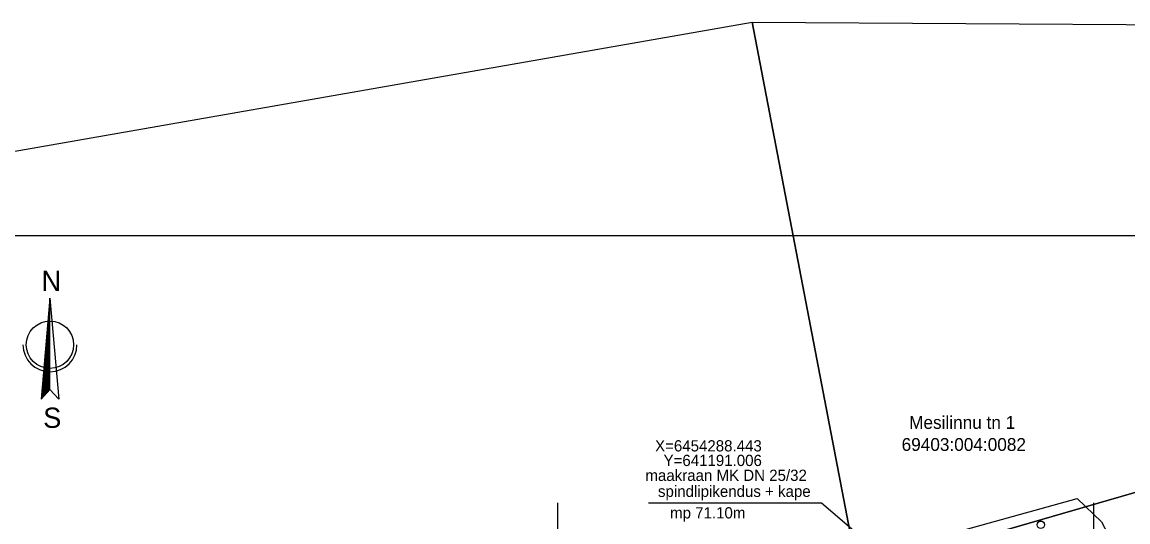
# Model space of a CAD drawing. Extents: x 641048 to 641299, y 6454133 to 6454347.
# Drawn here: x 641100 to 641203.2, y 6454300.7 to 6454347.4 of the extents above; entities that cross this region are included whole.
import ezdxf

# ---------------------------------------------------------------- set-up
doc = ezdxf.new("R2010")
doc.units = 0
for name, color, linetype in [('ABIJOONIS_VTRASS', 7, 'Continuous'), ('MOOTPIIR', 7, 'Continuous'), ('PIIR', 7, 'Continuous'), ('VKAEV', 7, 'Continuous'), ('VORK', 7, 'Continuous'), ('VORMISTUS', 7, 'Continuous')]:
    doc.layers.add(name, color=color, linetype=linetype)

msp = doc.modelspace()

# ---------------------------------------------------------------- linework, layer by layer
at = {"layer": 'ABIJOONIS_VTRASS'}
msp.add_lwpolyline([(641191.01, 6454288.44), (641174.62, 6454302.45), (641158.48, 6454302.45)], dxfattribs=at)
at = {"layer": 'MOOTPIIR'}
msp.add_lwpolyline([(641168.79, 6454211.34), (641162.15, 6454214.26), (641139.64, 6454249.01), (641133.9, 6454252.47), (641130.93, 6454256.09), (641130.15, 6454258.08), (641127.31, 6454270.86), (641127.29, 6454273.2), (641126.34, 6454276.16), (641179.32, 6454297.59), (641198.48, 6454302.89), (641200.74, 6454300.71), (641211.53, 6454280.23), (641231.06, 6454239.95), (641206.99, 6454228.01), (641187.28, 6454220.11)], close=True, dxfattribs=at)
at = {"layer": 'PIIR'}
for points in [[(641075.37, 6454331.11), (641168.15, 6454347.36), (641177.99, 6454295.97), (641119.51, 6454272.41)], [(641168.15, 6454347.36), (641227.94, 6454346.99), (641250.69, 6454346.85), (641250.53, 6454316.99), (641177.99, 6454295.97)], [(641071.73, 6454249.77), (641119.51, 6454272.41), (641177.99, 6454295.97), (641250.53, 6454316.99), (641299.35, 6454314.67), (641291.64, 6454304.64), (641244.74, 6454303.25), (641208.44, 6454293.52), (641198.62, 6454290.82), (641138.8, 6454268.64), (641080.97, 6454235.06)]]:
    msp.add_lwpolyline(points, close=True, dxfattribs=at)
at = {"layer": 'VKAEV'}
msp.add_circle((641195.08, 6454300.45), 0.35, dxfattribs=at)
at = {"layer": 'VORK'}
for p, q in [((641150, 6454302.5), (641150, 6454297.5)), ((641200, 6454302.5), (641200, 6454297.5))]:
    msp.add_line(p, q, dxfattribs=at)
at = {"layer": 'VORMISTUS'}
for p, q in [((641102.64, 6454321.6), (641101.82, 6454312.17)), ((641102.62, 6454321.35), (641102.64, 6454321.35)), ((641102.63, 6454321.44), (641102.64, 6454321.44)), ((641102.64, 6454321.6), (641103.47, 6454312.17)), ((641102.64, 6454313.06), (641102.64, 6454321.6)), ((641102.64, 6454321.54), (641102.64, 6454321.54)), ((641102.54, 6454320.5), (641102.64, 6454320.5)), ((641102.54, 6454320.4), (641102.64, 6454320.4)), ((641102.55, 6454320.59), (641102.64, 6454320.59)), ((641102.56, 6454320.69), (641102.64, 6454320.69)), ((641102.57, 6454320.78), (641102.64, 6454320.78)), ((641102.58, 6454320.88), (641102.64, 6454320.88)), ((641102.59, 6454321.06), (641102.64, 6454321.06)), ((641102.59, 6454320.97), (641102.64, 6454320.97)), ((641102.6, 6454321.16), (641102.64, 6454321.16)), ((641102.61, 6454321.25), (641102.64, 6454321.25)), ((641102.45, 6454319.46), (641102.64, 6454319.46)), ((641102.45, 6454319.36), (641102.64, 6454319.36)), ((641102.46, 6454319.55), (641102.64, 6454319.55)), ((641102.47, 6454319.65), (641102.64, 6454319.65)), ((641102.48, 6454319.74), (641102.64, 6454319.74)), ((641102.49, 6454319.93), (641102.64, 6454319.93)), ((641102.49, 6454319.83), (641102.64, 6454319.83)), ((641102.5, 6454320.02), (641102.64, 6454320.02)), ((641102.51, 6454320.12), (641102.64, 6454320.12)), ((641102.52, 6454320.21), (641102.64, 6454320.21)), ((641102.53, 6454320.31), (641102.64, 6454320.31)), ((641102.35, 6454318.32), (641102.64, 6454318.32)), ((641102.36, 6454318.42), (641102.64, 6454318.42)), ((641102.37, 6454318.51), (641102.64, 6454318.51)), ((641102.38, 6454318.6), (641102.64, 6454318.6)), ((641102.39, 6454318.7), (641102.64, 6454318.7)), ((641102.4, 6454318.89), (641102.64, 6454318.89)), ((641102.4, 6454318.79), (641102.64, 6454318.79)), ((641102.41, 6454318.98), (641102.64, 6454318.98)), ((641102.42, 6454319.08), (641102.64, 6454319.08)), ((641102.43, 6454319.17), (641102.64, 6454319.17)), ((641102.44, 6454319.27), (641102.64, 6454319.27)), ((641102.26, 6454317.28), (641102.64, 6454317.28)), ((641102.27, 6454317.37), (641102.64, 6454317.37)), ((641102.28, 6454317.47), (641102.64, 6454317.47)), ((641102.29, 6454317.56), (641102.64, 6454317.56)), ((641102.3, 6454317.75), (641102.64, 6454317.75)), ((641102.3, 6454317.66), (641102.64, 6454317.66)), ((641102.31, 6454317.85), (641102.64, 6454317.85)), ((641102.32, 6454317.94), (641102.64, 6454317.94)), ((641102.33, 6454318.04), (641102.64, 6454318.04)), ((641102.34, 6454318.13), (641102.64, 6454318.13)), ((641102.35, 6454318.23), (641102.64, 6454318.23)), ((641102.17, 6454316.24), (641102.64, 6454316.24)), ((641102.18, 6454316.33), (641102.64, 6454316.33)), ((641102.19, 6454316.43), (641102.64, 6454316.43)), ((641102.2, 6454316.52), (641102.64, 6454316.52)), ((641102.21, 6454316.71), (641102.64, 6454316.71)), ((641102.21, 6454316.62), (641102.64, 6454316.62)), ((641102.22, 6454316.81), (641102.64, 6454316.81)), ((641102.23, 6454316.9), (641102.64, 6454316.9)), ((641102.24, 6454317), (641102.64, 6454317)), ((641102.25, 6454317.19), (641102.64, 6454317.19)), ((641102.25, 6454317.09), (641102.64, 6454317.09)), ((641102.08, 6454315.2), (641102.64, 6454315.2)), ((641102.09, 6454315.29), (641102.64, 6454315.29)), ((641102.1, 6454315.39), (641102.64, 6454315.39)), ((641102.11, 6454315.58), (641102.64, 6454315.58)), ((641102.11, 6454315.48), (641102.64, 6454315.48)), ((641102.12, 6454315.67), (641102.64, 6454315.67)), ((641102.13, 6454315.77), (641102.64, 6454315.77)), ((641102.14, 6454315.86), (641102.64, 6454315.86)), ((641102.15, 6454315.96), (641102.64, 6454315.96)), ((641102.16, 6454316.14), (641102.64, 6454316.14)), ((641102.16, 6454316.05), (641102.64, 6454316.05)), ((641101.99, 6454314.16), (641102.64, 6454314.16)), ((641102, 6454314.25), (641102.64, 6454314.25)), ((641102.01, 6454314.44), (641102.64, 6454314.44)), ((641102.01, 6454314.35), (641102.64, 6454314.35)), ((641102.02, 6454314.54), (641102.64, 6454314.54)), ((641102.03, 6454314.63), (641102.64, 6454314.63)), ((641102.04, 6454314.73), (641102.64, 6454314.73)), ((641102.05, 6454314.82), (641102.64, 6454314.82)), ((641102.06, 6454315.01), (641102.64, 6454315.01)), ((641102.06, 6454314.91), (641102.64, 6454314.91)), ((641102.07, 6454315.1), (641102.64, 6454315.1)), ((641101.9, 6454313.12), (641102.64, 6454313.12)), ((641101.91, 6454313.21), (641102.64, 6454313.21)), ((641101.92, 6454313.4), (641102.64, 6454313.4)), ((641101.92, 6454313.31), (641102.64, 6454313.31)), ((641101.93, 6454313.5), (641102.64, 6454313.5)), ((641101.94, 6454313.59), (641102.64, 6454313.59)), ((641101.95, 6454313.68), (641102.64, 6454313.68)), ((641101.96, 6454313.78), (641102.64, 6454313.78)), ((641101.97, 6454313.97), (641102.64, 6454313.97)), ((641101.97, 6454313.87), (641102.64, 6454313.87)), ((641101.98, 6454314.06), (641102.64, 6454314.06)), ((641101.82, 6454312.17), (641102.64, 6454313.06)), ((641101.82, 6454312.27), (641101.9, 6454312.27)), ((641101.83, 6454312.36), (641101.99, 6454312.36)), ((641101.84, 6454312.45), (641102.08, 6454312.45)), ((641101.85, 6454312.55), (641102.17, 6454312.55)), ((641101.86, 6454312.64), (641102.25, 6454312.64)), ((641101.87, 6454312.83), (641102.43, 6454312.83)), ((641101.87, 6454312.74), (641102.34, 6454312.74)), ((641101.88, 6454312.93), (641102.52, 6454312.93)), ((641101.89, 6454313.02), (641102.61, 6454313.02)), ((641102.64, 6454313.06), (641103.47, 6454312.17))]:
    msp.add_line(p, q, dxfattribs=at)
msp.add_lwpolyline([(641296, 6454183.95), (641098.5, 6454183.95), (641098.5, 6454327.45), (641296, 6454327.45), (641296, 6454183.95)], dxfattribs=at)
msp.add_circle((641102.64, 6454317.25), 2.21, dxfattribs=at)
msp.add_arc((641102.64, 6454317.25), 2.52, 180, 0, dxfattribs=at)

# ---------------------------------------------------------------- texts
at = {"layer": 'ABIJOONIS_VTRASS'}
for s, p in [('X=6454288.443', (641159.09, 6454307.29)), ('Y=641191.006', (641159.88, 6454305.93)), ('maakraan MK DN 25/32', (641158.19, 6454304.54)), ('spindlipikendus + kape', (641159.36, 6454303.05)), ('mp 71.10m', (641160.49, 6454301.04))]:
    msp.add_text(s, height=1.05, dxfattribs=at).set_placement(p)
at = {"layer": 'PIIR'}
for s, p in [('Mesilinnu tn 1', (641182.79, 6454309.4)), ('69403:004:0082', (641182.09, 6454307.34))]:
    msp.add_text(s, height=1.2, dxfattribs=at).set_placement(p)
at = {"layer": 'VORMISTUS'}
for s, p in [('N', (641101.85, 6454322.26)), ('S', (641102.01, 6454309.49))]:
    msp.add_text(s, height=1.89, dxfattribs=at).set_placement(p)

doc.saveas('drawing.dxf')
